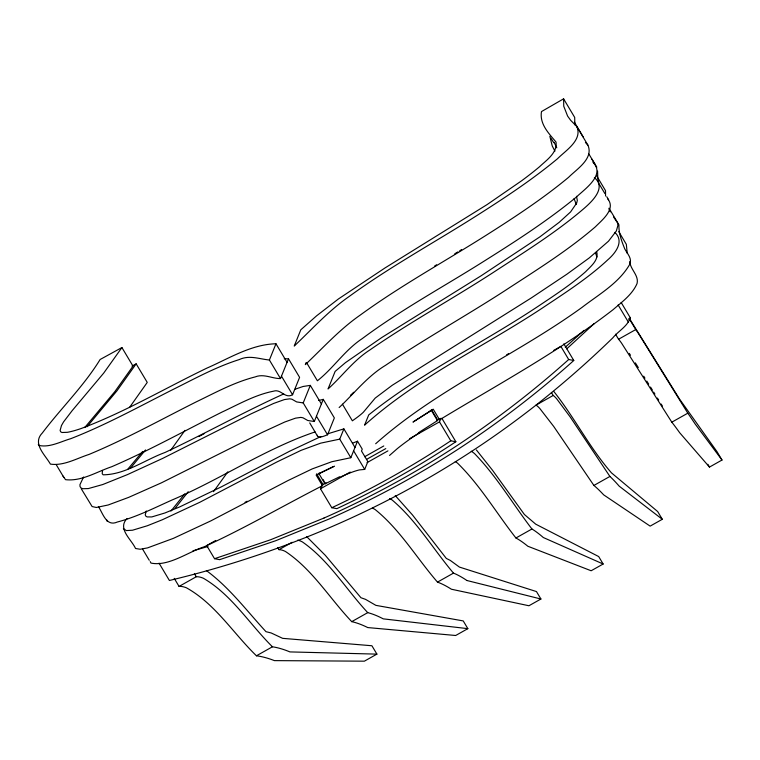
<?xml version="1.0" encoding="UTF-8"?>
<svg xmlns="http://www.w3.org/2000/svg" width="760" height="760" viewBox="0 0 760 760"><rect width="100%" height="100%" fill="white"/><g stroke="black" fill="none" stroke-linecap="round" stroke-linejoin="round"><path stroke-width="1.14" d="M597.578 171.095L597.806 178.818L598.984 183.948M576.802 126.549C582.787 140.096 565.611 150.518 557.489 158.745C532.399 179.578 505.134 197.581 477.651 215.052C434.824 242.316 390.079 266.665 349.001 296.599C328.672 310.716 312.103 329.147 294.234 346.047L300.798 329.802L316.597 315.818L338.438 298.955L384.969 267.976L487.103 204.582L521.788 180.661A128.411 18.012 -30.8 0 0 539.533 166.744C546.421 160.17 557.46 152.95 556.035 142.072C548.881 133.465 539.381 124.06 541.481 111.578L563.597 98.828L563.758 106.248L567.606 116.071L570.636 120.289L576.802 126.549L587.898 145.122C593.883 158.678 576.707 169.1 568.584 177.327C543.495 198.151 516.221 216.163 488.737 233.633C445.92 260.889 401.166 285.247 360.097 315.181C339.767 329.298 323.199 347.728 305.33 364.619L306.204 362.453M102.514 470.411L102.21 473.708L103.151 474.81C125.086 474.686 144.827 459.895 164.986 452.485C204.934 433.732 243.504 412.158 283.698 393.955M121.913 347.548L100.12 359.499C83.733 386.175 61.104 408.148 42.322 432.991C31.977 443.545 45.087 454.755 50.416 464.113C63.726 466.079 76.636 458.413 89.015 454.433C125.846 439.128 160.74 419.681 196.346 401.822C215.488 392.587 234.422 382.175 255.151 376.922C263.796 373.426 271.938 378.641 280.497 378.584L269.401 360.012L275.966 343.767C251.161 344.385 229.083 358.445 206.939 368.096C164.977 388.274 124.659 412.252 80.949 428.592A128.411 18.012 -30.8 0 1 67.326 432.316L61.949 432.497L60.695 431.813L60.116 430.445L61.465 425.562L63.564 421.895L72.096 410.733L103.712 373.084L121.913 347.548L133.009 366.13L114.807 391.666L84.683 427.595M280.497 378.584L288.496 358.777L284.24 358.796M63.023 476.073L65.55 479.674C81.605 481.583 96.871 471.694 111.71 466.726C149.425 450.423 185.345 430.397 222.072 412.043C238.773 404.272 255.179 394.782 273.438 391.21C281.01 388.512 284.858 399.161 292.572 394.744L299.592 377.359L288.496 358.777M81.301 488.832L92.102 506.54L96.349 507.481L108.186 504.982L128.744 497.344L161.49 482.799L261.944 432.544L284.743 422.019L295.488 418.161L300.865 417.392L303.012 417.8L307.762 420.508L314.308 421.505L303.212 402.923L310.308 385.377L303.088 386.479L294.994 389.253M314.308 421.505L323.266 399.342L318.734 400.491M309.719 422.883L317.68 436.44L319.105 437.152A31.321 4.398 -30.8 0 0 324.235 436.041L327.541 434.786L334.352 417.924L323.266 399.342M339.758 476.691L325.023 483.854L318.924 473.641L319.162 473.034M127.005 518.605C117.144 528.77 131.357 539.258 135.546 548.492L140.182 549.252L147.544 547.894L173.394 538.356L210.938 520.837L287.841 480.633L312.141 468.939L331.806 461.719L350.835 457.719L339.739 439.137L343.881 428.868L328.026 433.722M441.911 418.38L455.848 441.731A941.136 916.275 22 0 1 336.86 508.649L331.797 507.728L320.492 488.794L321.955 485.193M150.233 561.602L150.974 563.084C168.653 566.722 187.919 552.035 204.307 546.744C244.625 528.247 283.024 505.922 322.468 485.697L322.971 484.452L326.002 482.752M325.023 483.854L325.27 483.255M350.835 457.719L357.504 441.208L362.244 449.151L361.503 450.993L367.849 461.624L364.705 469.404L359.508 469.898A64.885 9.101 -30.8 0 0 346.313 474.43L340.86 476.805M428.982 411.873L431.594 409.801L437.693 420.023L437.456 420.622L419.102 432.307M409.735 438.605L439.479 421.876L440.942 418.266M159.049 563.15L169.394 580.478C257.963 559.332 343.843 526.347 422.978 481.166C463.524 458.042 502.303 431.803 538.906 402.838C555.978 389.291 572.593 375.174 588.725 360.515C596.856 353.106 604.875 345.562 612.769 337.905C618.327 331.027 627.466 326.477 630.297 317.775L621.167 302.48M146.281 510.976L145.236 514.814L145.825 516.154L147.145 516.923L151.81 516.933L164.93 512.971L179.559 506.977L221.141 486.951L289.788 451.145L321.005 436.487M129.457 407.55L147.25 382.413L136.154 363.841L116.936 390.849L86.982 426.787M83.572 477.005L79.942 484.671L80.056 486.609L81.006 487.958L82.754 488.718L88.369 488.566L102.771 484.528L127.442 474.61L162.773 458.356L250.847 413.962L273.647 403.437L284.392 399.579L289.769 398.82L291.916 399.219L296.666 401.926L303.212 402.923M184.975 430.34L170.534 450.566M227.82 471.855L213.512 491.672M188.214 491.72L175.114 508.354M184.689 493.924L170.971 511.053M145.511 449.948L130.492 468.131M142.643 451.487L127.946 469.015M628.729 319.342L630.297 317.775M353.666 392.264L352.212 393.718A31.321 4.398 -30.8 0 1 350.445 395.305M594.206 323.579L566.741 348.849M339.14 407.541C354.426 393.243 367.384 376.285 385.558 365.313C424.232 339.207 465.025 316.445 504.212 291.147C535.306 270.778 567.15 251.142 595.375 226.822C602.062 220.01 616.179 209.142 607.677 198.797M584.003 330.372L565.278 347.216M389.538 455.449L397.28 448.656A64.885 9.101 -30.8 0 1 413.497 436.648L419.672 432.478L417.677 433.608M215.745 540.464L206.701 545.556L214.538 558.695L219.64 559.664L275.585 540.769L329.108 519.014A941.83 916.949 22 0 0 459.524 448.295C499.709 421.895 537.966 392.568 573.79 360.487L568.689 359.518C532.864 391.599 494.617 420.935 454.423 447.317A941.83 916.949 22 0 1 324.007 518.035M375.659 443.755C437.684 388.512 515.261 355.718 582.16 307.287C598.832 294.433 618.649 283.319 629.546 264.67C632.624 258.79 627.37 253.811 624.796 248.985C621.699 241.281 618.611 233.282 618.925 224.836L608.997 208.211M412.993 422.085L415.445 420.479M413.326 421.847L433.228 409.193L439.584 419.834C498.142 384.36 558.781 351.652 613.092 309.672C621.936 301.976 632.253 294.623 637.051 283.547C639.093 275.415 630.344 269.572 629.764 261.601M415.596 420.375L428.868 411.939M459.743 250.752L461.633 249.584M506.625 354.853L508.601 353.647M434.634 266L436.648 264.774M454.765 253.773L457.786 251.94M364.658 456.722L383.772 445.968M553.803 350.341L560.851 346.38L568.689 359.518M366.938 459.192L385.776 448.599M437.057 420.29L440.087 418.589M320.492 488.794L350.236 472.065M367.099 462.593L387.923 450.88M174.239 578.36L179.056 586.425L196.251 576.755A76.608 24.633 61.9 0 1 203.366 578.246C231.724 594.747 249.508 624.093 272.441 646.788A306.498 98.553 61.9 0 1 289.911 651.909L376.912 654.122L371.906 645.753L282.644 638.343L271.177 632.966L265.99 631.683C246.744 610.812 229.434 587.508 206.368 570.57M618.554 339.245L635.75 329.574A76.893 1.53 59.3 0 1 638.505 333.545L687.809 413.183A307.534 6.127 59.3 0 1 695.153 423.985L722 460.037L709.479 467.087L679.658 432.706A306.498 10.697 59.4 0 0 671.802 422.161L621.519 343.073A76.608 2.669 59.4 0 0 618.554 339.245L615.543 334.2M277.79 547.656L278.996 549.67L292.144 542.279M662.302 519.289L619.2 486.162A304.085 23.864 59.8 0 0 609.9 476.444L570.266 417.059L556.767 398.905A75.953 5.956 59.8 0 0 553.204 395.456L536.009 405.127A75.781 7.096 59.9 0 1 539.781 408.452L553.669 426.388L593.902 485.45A303.459 28.405 59.9 0 1 603.697 494.874L650.142 526.129L662.302 519.289L657.685 511.556L611.467 472.862C589.561 447.783 574.531 417.497 553.774 391.419M179.056 586.425A76.893 25.811 62.1 0 1 186.399 587.793C215.203 603.782 233.215 633.27 256.443 655.785L272.441 646.788M671.811 422.18L687.809 413.183M278.996 549.67A75.953 21.261 61.5 0 1 285.456 551.494C312.474 569.477 329.669 598.424 351.738 621.642L367.735 612.645A303.459 80.522 61.4 0 1 383.249 618.858L467.846 628.653L463.229 620.92L375.877 605.359L365.531 599.355L360.943 597.731L325.308 555.332L306.736 536.683M593.902 485.45L609.9 476.444M372.466 508.117A75.411 16.454 61 0 1 375.278 509.647C400.159 529.786 416.717 558.115 437.484 582.112L453.483 573.116A301.901 61.341 60.8 0 1 466.906 580.507M515.936 537.994L531.933 528.998A302.109 42.883 60.3 0 1 543.324 537.529L603.145 564.015L591.147 570.76L527.829 546.24A301.901 47.424 60.5 0 0 515.936 537.994C496.461 513.209 480.32 485.45 457.7 463.296A75.354 11.837 60.5 0 0 455.287 461.529M376.912 654.122L364.382 661.172L274.408 660.62A307.534 103.236 62.1 0 0 256.443 655.785M467.846 628.653L455.686 635.493L367.755 627.57A304.085 85.139 61.5 0 0 351.738 621.642M395.238 495.567L412.49 514.966L446.31 558.419L450.262 560.395L459.41 567.074L536.465 591.565L540.92 599.013L528.922 605.758L451.402 589.228A302.109 65.911 61 0 0 437.484 582.122M132.002 366.111L136.154 363.841M198.873 436.553L204.05 433.722M245.043 502.312L247.152 501.211M318.924 473.641L333.649 466.478M334.505 466.174L316.122 475.057L322.468 485.697M324.007 518.044L270.484 539.799L214.538 558.695M352.763 443.099L357.504 441.208M207.936 546.516L192.964 550.791M339.739 439.137L320.71 443.137L301.045 450.357L276.745 462.051L199.842 502.256L162.298 519.774L147.345 525.749L132.516 530.223L126.378 530.575L123.367 528.665M315.058 431.927C265.041 448.856 220.466 479.474 171.845 500.089C154.005 508.089 136.363 517.066 117.363 522.006C106.334 526.994 103.028 513.551 98.448 506.654M269.401 360.012C259.35 359.052 249.308 354.806 239.276 359.575C215.232 367.137 193.097 379.572 170.591 390.706C137.684 407.436 105.174 425.248 70.728 438.691C60.648 441.617 50.036 447.611 39.32 445.531L38.266 444.372M331.797 507.728A941.136 916.275 22 0 0 450.784 440.809L455.848 441.731M466.906 580.507L540.92 599.013M592.961 162.317C605.682 174.933 584.725 189.041 576.317 197.115C547.342 220.894 515.764 241.243 484.072 261.165C443.394 286.862 400.834 309.823 362.197 338.647C344.831 350.113 333.564 368.03 317.395 380.779L306.888 363.175M585.418 142.471L587.898 145.122M594.358 177.631C606.67 187.577 592.325 201.2 584.278 208.24C556.063 232.56 524.21 252.197 493.117 272.565C452.371 298.984 409.678 322.382 369.74 350.047C353.523 360.43 342.18 376.228 328.044 388.959L335.131 371.421L345.439 362.662L381.938 337.421L481.166 275.756L539.961 236.806L559.179 222.347L570.598 211.916L576.669 203.072L577.334 200.421L576.479 196.298M367.735 612.645C345.981 589.247 328.947 560.443 302.433 541.947A75.781 20.111 61.4 0 0 297.692 540.16M476.377 449.93L492.356 470.041L524.4 514.501L535.714 524.163L598.7 556.567L603.145 564.015M613.653 217.113L617.5 222.775L617.928 225.331L616.369 230.945L608.484 241.214L589.218 257.953L566.922 274.18L531.354 297.901L392.226 385.282L375.193 398.097L363.308 412.291A31.321 4.398 -30.8 0 1 356.307 418L352.374 420.822L342.447 404.197M453.483 573.116C433.029 548.919 416.594 520.742 392.255 500.099A75.354 15.314 60.8 0 0 389.548 498.503M531.933 528.998C512.791 504.013 496.707 476.387 474.686 453.748A75.411 10.706 60.3 0 0 471.238 451.25M629.85 319.228L679.554 399.095L717.003 451.668L722 460.037M629.308 353.381L630.515 355.281M635.341 362.862L638.295 367.565M646.798 381.092L648.669 384.085M650.541 387.077L652.413 390.07M653.657 392.065L654.901 394.06M657.4 398.059L658.654 400.055M661.143 404.044L662.397 406.04M643.72 376.181L644.945 378.138M591.869 159.106L596.818 167.219M563.597 98.828L574.693 117.41L574.855 124.83M574.446 122.246L583.195 136.914M588.848 153.947L595.27 164.711M596.752 175.978L605.511 190.646L605.577 196.032M599.374 184.328L604.922 193.619M606.765 196.716L608.617 199.814M618.744 231.619L626.335 244.33L627.228 253.327M550.981 138.206L553.698 142.661M629.128 318.488L635.75 329.574M618.127 304.959L628.472 322.287M707.817 464.293L709.479 467.087M563.844 343.824L573.79 360.487M551.389 392.426L553.204 395.456M439.479 421.876L450.784 440.809M431.347 410.409L437.456 420.622M343.881 428.868L354.977 447.45M353.618 450.832L364.705 469.404M310.308 385.377L321.394 403.959M275.966 343.767L287.062 362.339M316.454 416.204L327.541 434.786M281.476 376.162L292.572 394.744M323.048 479.541L324.159 481.394M316.616 473.812L322.971 484.452M194.446 573.733L196.251 576.755M142.605 549.119L149.255 560.262M56.192 464.635L63.878 477.498M614.859 232.398C624.615 241.433 615.419 253.232 607.781 259.825C587.936 278.302 564.927 292.952 542.459 307.981C483.265 347.149 417.743 377.387 364.562 425.173L368.714 414.912C421.23 372.827 482.315 343.463 538.156 306.29C554.41 295.402 570.94 284.705 585.618 271.709C590.71 266.38 599.165 259.986 596.628 251.617M556.776 147.801L554.116 142.348M554.942 151.145L552.254 146.015L549.85 136.325M576.289 204.506L574.085 198.607M609.035 209L610.232 211.859M106.58 519.736L107.188 521.341M595.536 252.938L596.913 256.984M317.357 435.242L317.68 436.44"/></g></svg>
